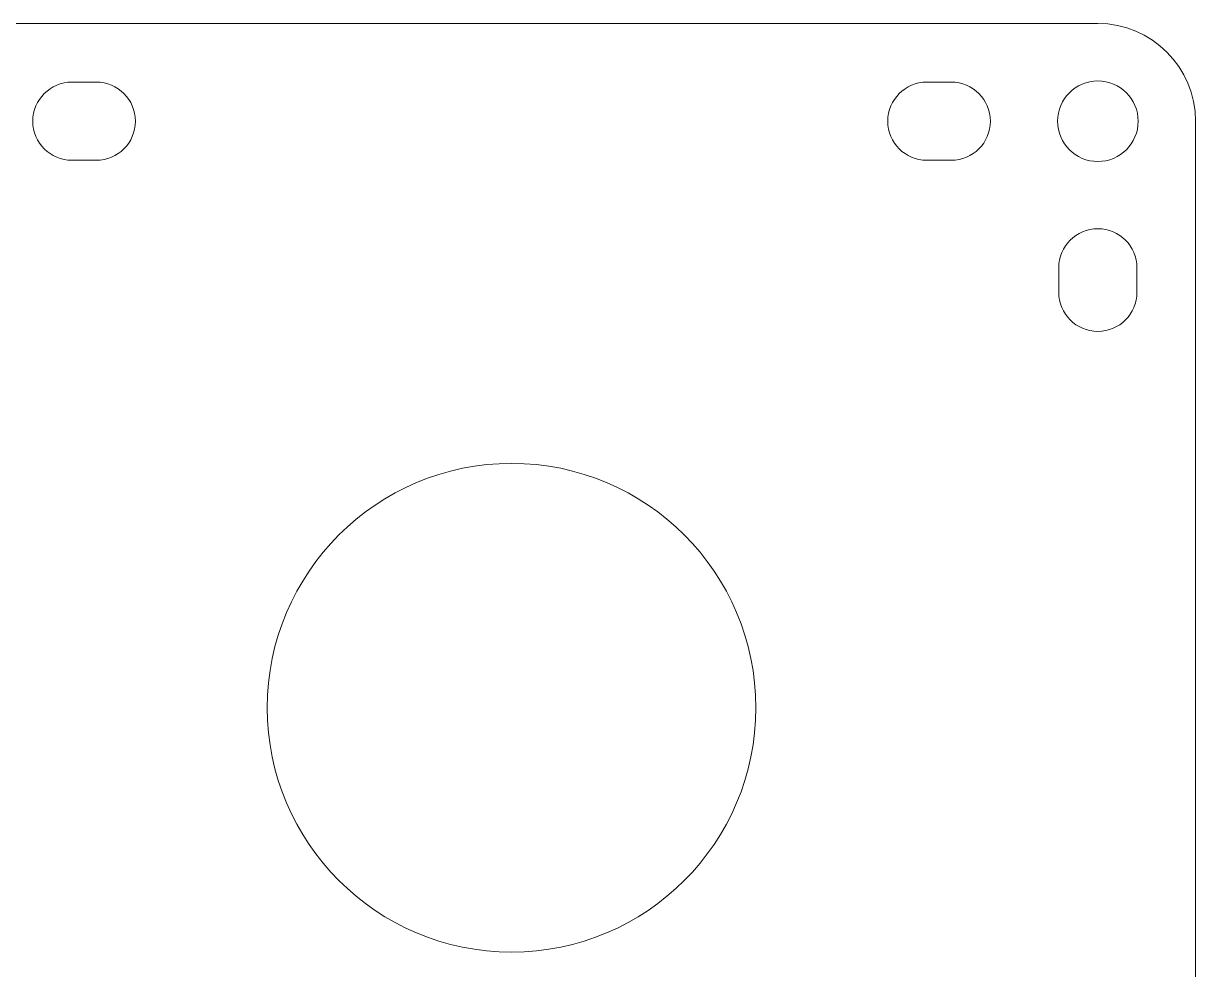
# Model space of a CAD drawing. Header units: millimetres. Extents: x -182 to 182, y -145 to 145.
# Drawn here: x -62.54 to -14.56, y 38.41 to 77.12 of the extents above; entities that cross this region are included whole.
import ezdxf

# ---------------------------------------------------------------- set-up
doc = ezdxf.new("R2010")
doc.units = ezdxf.units.MM
doc.header["$MEASUREMENT"] = 0
doc.layers.add('layer 1', color=7, linetype='Continuous')

msp = doc.modelspace()

# ---------------------------------------------------------------- linework, layer by layer
at = {"layer": 'layer 1', "color": 7, "lineweight": 9}
for points, knots in [([(-66.5555, 77.1224), (-66.5555, 77.1224), (-18.5555, 77.1224), (-18.5555, 77.1224), (-18.5555, 77.1224), (-16.3555, 77.1224), (-14.5555, 75.3224), (-14.5555, 73.1224), (-14.5555, 73.1224), (-14.5555, 73.1224), (-14.5555, 25.1224), (-14.5555, 25.1224), (-14.5555, 25.1224), (-14.5555, 22.9224), (-16.3555, 21.1224), (-18.5555, 21.1224), (-18.5555, 21.1224), (-18.5555, 21.1224), (-66.5555, 21.1224), (-66.5555, 21.1224), (-66.5555, 21.1224), (-68.7555, 21.1224), (-70.5555, 22.9224), (-70.5555, 25.1224), (-70.5555, 25.1224), (-70.5555, 25.1224), (-70.5555, 73.1224), (-70.5555, 73.1224), (-70.5555, 73.1224), (-70.5555, 75.3224), (-68.7555, 77.1224), (-66.5555, 77.1224)], [0, 0, 0, 0, 0.1111111, 0.1111111, 0.1111111, 0.1111111, 0.2222222, 0.2222222, 0.2222222, 0.2222222, 0.3333333, 0.3333333, 0.3333333, 0.3333333, 0.4444444, 0.4444444, 0.4444444, 0.4444444, 0.5555556, 0.5555556, 0.5555556, 0.5555556, 0.6666667, 0.6666667, 0.6666667, 0.6666667, 0.7777778, 0.7777778, 0.7777778, 0.7777778, 1, 1, 1, 1]), ([(-59.5637, 74.7224), (-59.5637, 74.7224), (-59.5555, 74.7224), (-59.5555, 74.7224), (-59.5555, 74.7224), (-58.6719, 74.7224), (-57.9555, 74.006), (-57.9555, 73.1224), (-57.9555, 73.1224), (-57.9555, 72.2388), (-58.6719, 71.5224), (-59.5555, 71.5224), (-59.5555, 71.5224), (-59.5555, 71.5224), (-59.5637, 71.5224), (-59.5637, 71.5224), (-59.5637, 71.5224), (-59.5637, 71.5224), (-60.5473, 71.5224), (-60.5473, 71.5224), (-60.5473, 71.5224), (-60.5473, 71.5224), (-60.5555, 71.5224), (-60.5555, 71.5224), (-60.5555, 71.5224), (-61.4391, 71.5224), (-62.1555, 72.2388), (-62.1555, 73.1224), (-62.1555, 73.1224), (-62.1555, 74.006), (-61.4391, 74.7224), (-60.5555, 74.7224), (-60.5555, 74.7224), (-60.5555, 74.7224), (-60.5473, 74.7224), (-60.5473, 74.7224), (-60.5473, 74.7224), (-60.5473, 74.7224), (-59.5637, 74.7224), (-59.5637, 74.7224)], [0, 0, 0, 0, 0.0909091, 0.0909091, 0.0909091, 0.0909091, 0.1818182, 0.1818182, 0.1818182, 0.1818182, 0.2727273, 0.2727273, 0.2727273, 0.2727273, 0.3636364, 0.3636364, 0.3636364, 0.3636364, 0.4545455, 0.4545455, 0.4545455, 0.4545455, 0.5454545, 0.5454545, 0.5454545, 0.5454545, 0.6363636, 0.6363636, 0.6363636, 0.6363636, 0.7272727, 0.7272727, 0.7272727, 0.7272727, 0.8181818, 0.8181818, 0.8181818, 0.8181818, 1, 1, 1, 1]), ([(-27.1555, 73.1224), (-27.1555, 74.006), (-26.4391, 74.7224), (-25.5555, 74.7224), (-25.5555, 74.7224), (-25.5555, 74.7224), (-25.5473, 74.7224), (-25.5473, 74.7224), (-25.5473, 74.7224), (-25.5473, 74.7224), (-24.5637, 74.7224), (-24.5637, 74.7224), (-24.5637, 74.7224), (-24.5637, 74.7224), (-24.5555, 74.7224), (-24.5555, 74.7224), (-24.5555, 74.7224), (-23.6719, 74.7224), (-22.9555, 74.006), (-22.9555, 73.1224), (-22.9555, 73.1224), (-22.9555, 72.2388), (-23.6719, 71.5224), (-24.5555, 71.5224), (-24.5555, 71.5224), (-24.5555, 71.5224), (-24.5637, 71.5224), (-24.5637, 71.5224), (-24.5637, 71.5224), (-24.5637, 71.5224), (-25.5473, 71.5224), (-25.5473, 71.5224), (-25.5473, 71.5224), (-25.5473, 71.5224), (-25.5555, 71.5224), (-25.5555, 71.5224), (-25.5555, 71.5224), (-26.4391, 71.5224), (-27.1555, 72.2388), (-27.1555, 73.1224)], [0, 0, 0, 0, 0.0909091, 0.0909091, 0.0909091, 0.0909091, 0.1818182, 0.1818182, 0.1818182, 0.1818182, 0.2727273, 0.2727273, 0.2727273, 0.2727273, 0.3636364, 0.3636364, 0.3636364, 0.3636364, 0.4545455, 0.4545455, 0.4545455, 0.4545455, 0.5454545, 0.5454545, 0.5454545, 0.5454545, 0.6363636, 0.6363636, 0.6363636, 0.6363636, 0.7272727, 0.7272727, 0.7272727, 0.7272727, 0.8181818, 0.8181818, 0.8181818, 0.8181818, 1, 1, 1, 1]), ([(-18.5555, 74.7724), (-17.6443, 74.7724), (-16.9055, 74.0336), (-16.9055, 73.1224), (-16.9055, 73.1224), (-16.9055, 72.2112), (-17.6443, 71.4724), (-18.5555, 71.4724), (-18.5555, 71.4724), (-19.4667, 71.4724), (-20.2055, 72.2112), (-20.2055, 73.1224), (-20.2055, 73.1224), (-20.2055, 74.0336), (-19.4667, 74.7724), (-18.5555, 74.7724)], [0, 0, 0, 0, 0.2, 0.2, 0.2, 0.2, 0.4, 0.4, 0.4, 0.4, 0.6, 0.6, 0.6, 0.6, 1, 1, 1, 1]), ([(-16.9555, 66.1306), (-16.9555, 66.1306), (-16.9555, 66.1224), (-16.9555, 66.1224), (-16.9555, 66.1224), (-16.9555, 65.2388), (-17.6719, 64.5224), (-18.5555, 64.5224), (-18.5555, 64.5224), (-19.4391, 64.5224), (-20.1555, 65.2388), (-20.1555, 66.1224), (-20.1555, 66.1224), (-20.1555, 66.1224), (-20.1555, 66.1306), (-20.1555, 66.1306), (-20.1555, 66.1306), (-20.1555, 66.1306), (-20.1555, 67.1142), (-20.1555, 67.1142), (-20.1555, 67.1142), (-20.1555, 67.1142), (-20.1555, 67.1224), (-20.1555, 67.1224), (-20.1555, 67.1224), (-20.1555, 68.006), (-19.4391, 68.7224), (-18.5555, 68.7224), (-18.5555, 68.7224), (-17.6719, 68.7224), (-16.9555, 68.006), (-16.9555, 67.1224), (-16.9555, 67.1224), (-16.9555, 67.1224), (-16.9555, 67.1142), (-16.9555, 67.1142), (-16.9555, 67.1142), (-16.9555, 67.1142), (-16.9555, 66.1306), (-16.9555, 66.1306)], [0, 0, 0, 0, 0.0909091, 0.0909091, 0.0909091, 0.0909091, 0.1818182, 0.1818182, 0.1818182, 0.1818182, 0.2727273, 0.2727273, 0.2727273, 0.2727273, 0.3636364, 0.3636364, 0.3636364, 0.3636364, 0.4545455, 0.4545455, 0.4545455, 0.4545455, 0.5454545, 0.5454545, 0.5454545, 0.5454545, 0.6363636, 0.6363636, 0.6363636, 0.6363636, 0.7272727, 0.7272727, 0.7272727, 0.7272727, 0.8181818, 0.8181818, 0.8181818, 0.8181818, 1, 1, 1, 1]), ([(-42.5555, 59.1224), (-37.0326, 59.1224), (-32.5555, 54.6453), (-32.5555, 49.1224), (-32.5555, 49.1224), (-32.5555, 43.5995), (-37.0326, 39.1224), (-42.5555, 39.1224), (-42.5555, 39.1224), (-48.0784, 39.1224), (-52.5555, 43.5995), (-52.5555, 49.1224), (-52.5555, 49.1224), (-52.5555, 54.6453), (-48.0784, 59.1224), (-42.5555, 59.1224)], [0, 0, 0, 0, 0.2, 0.2, 0.2, 0.2, 0.4, 0.4, 0.4, 0.4, 0.6, 0.6, 0.6, 0.6, 1, 1, 1, 1])]:
    msp.add_open_spline(points, degree=3, knots=knots, dxfattribs=at)

doc.saveas('drawing.dxf')
